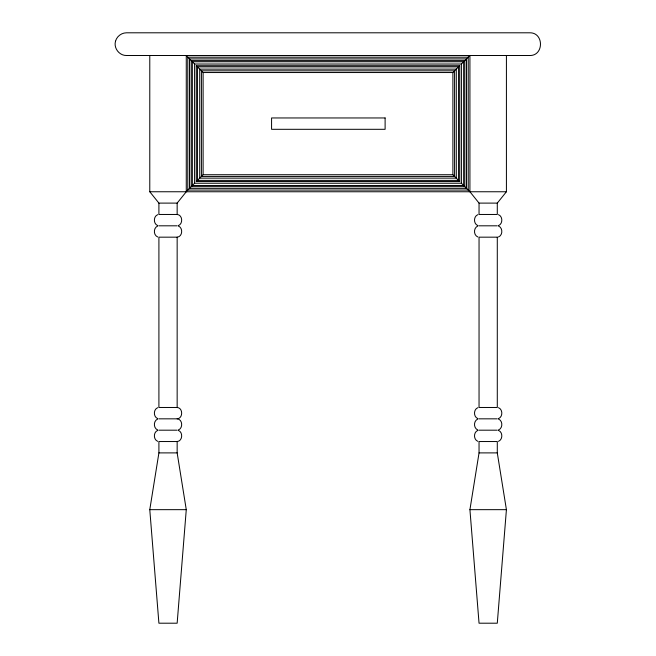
<?xml version="1.0" encoding="UTF-8"?>
<svg xmlns="http://www.w3.org/2000/svg" width="656" height="656" viewBox="0 0 656 656"><rect width="100%" height="100%" fill="white"/><g stroke="black" fill="none" stroke-linecap="round" stroke-linejoin="round"><path stroke-width="0.98" d="M177.153 441.537L177.153 452.894L186.271 509.663L177.153 623.2L158.908 623.2L149.781 509.663L158.908 452.894L158.908 441.537L177.153 441.537C182.639 441.119 183.27 432.189 178.334 430.377M506.416 509.663L497.289 623.2L479.044 623.2L469.926 509.663L479.044 452.894L479.044 441.537L497.289 441.537L497.289 452.894L506.416 509.663L469.926 509.663M178.334 225.623C183.27 223.811 182.639 214.881 177.153 214.463L177.153 203.106L186.271 191.757L186.271 55.506M186.074 191.757L194.594 183.237L461.406 183.237L469.926 191.757L479.044 203.106L479.044 214.463L497.289 214.463L497.289 203.106L506.416 191.757L506.416 55.506M196.292 181.532L203.106 174.726L452.894 174.726L459.708 181.532L459.708 65.723L196.292 65.723L196.292 181.532L459.708 181.532M196.292 65.723L203.106 72.537L452.894 72.537L459.708 65.723M186.238 55.662L194.594 64.026L461.406 64.026L469.926 55.506L469.926 191.757M157.727 214.651C153.25 216.39 153.25 223.885 157.727 225.623M157.727 226.008C153.25 227.747 153.25 235.242 157.727 236.972M477.863 214.651C473.386 216.39 473.386 223.885 477.863 225.623M477.863 226.008C473.386 227.747 473.386 235.242 477.863 236.972M498.47 225.623C502.947 223.885 502.947 216.39 498.47 214.651M157.727 407.671C153.25 409.41 153.25 416.896 157.727 418.635M498.47 236.972C502.947 235.242 502.947 227.747 498.47 226.008M157.727 419.028C153.25 420.758 153.25 428.253 157.727 429.992M157.727 430.377C153.25 432.115 153.25 439.61 157.727 441.349M178.334 429.992C183.27 428.179 182.639 419.25 177.153 418.831L158.908 418.831M477.863 407.671C473.386 409.41 473.386 416.896 477.863 418.635M477.863 419.028C473.386 420.758 473.386 428.253 477.863 429.992M498.47 418.635C502.947 416.896 502.947 409.41 498.47 407.671M477.863 430.377C473.386 432.115 473.386 439.61 477.863 441.349M498.47 429.992C502.947 428.253 502.947 420.758 498.47 419.028M498.47 441.349C502.947 439.61 502.947 432.115 498.47 430.377M177.153 418.831C183.163 418.43 183.163 407.876 177.153 407.474L158.908 407.474L158.908 237.169L177.153 237.169C182.639 236.75 183.27 227.821 178.334 226.008M149.781 55.506L149.781 191.757L506.416 191.757M149.781 191.757L158.908 203.106L177.153 203.106M479.044 203.106L497.289 203.106M177.153 214.463L158.908 214.463L158.908 203.106M158.908 225.812L177.153 225.812M479.044 225.812L497.289 225.812M479.044 418.831L497.289 418.831M158.908 430.188L177.153 430.188M479.044 430.188L497.289 430.188M158.908 452.894L177.153 452.894M479.044 452.894L497.289 452.894M149.781 509.663L186.271 509.663M461.406 64.026L461.406 183.237M452.894 72.537L452.894 174.726M203.106 72.537L203.106 174.726M194.594 64.026L194.594 183.237M177.153 237.169L177.153 407.474M115.505 41.213C113.513 48.126 119.277 55.637 126.469 55.506L529.531 55.506C544.119 56.063 544.119 32.251 529.531 32.8L126.469 32.8C121.45 32.825 116.825 36.375 115.505 41.213M468.22 57.211L187.78 57.211L187.78 190.051L468.22 190.051L468.22 57.211M466.514 58.917L189.486 58.917L189.486 188.346L466.514 188.346L466.514 58.917M464.817 60.614L191.183 60.614L191.183 186.648L464.817 186.648L464.817 60.614M463.669 61.762L192.331 61.762L192.331 185.5L463.669 185.5L463.669 61.762M458.56 66.871L197.44 66.871L197.44 180.392L458.56 180.392L458.56 66.871M456.297 69.134L199.703 69.134L199.703 178.129L456.297 178.129L456.297 69.134M454.592 70.832L201.408 70.832L201.408 176.423L454.592 176.423L454.592 70.832M385.113 117.957L271.576 117.957L271.576 129.306L385.113 129.306L385.113 117.957M497.289 237.169L479.044 237.169L479.044 407.474L497.289 407.474L497.289 237.169"/></g></svg>
